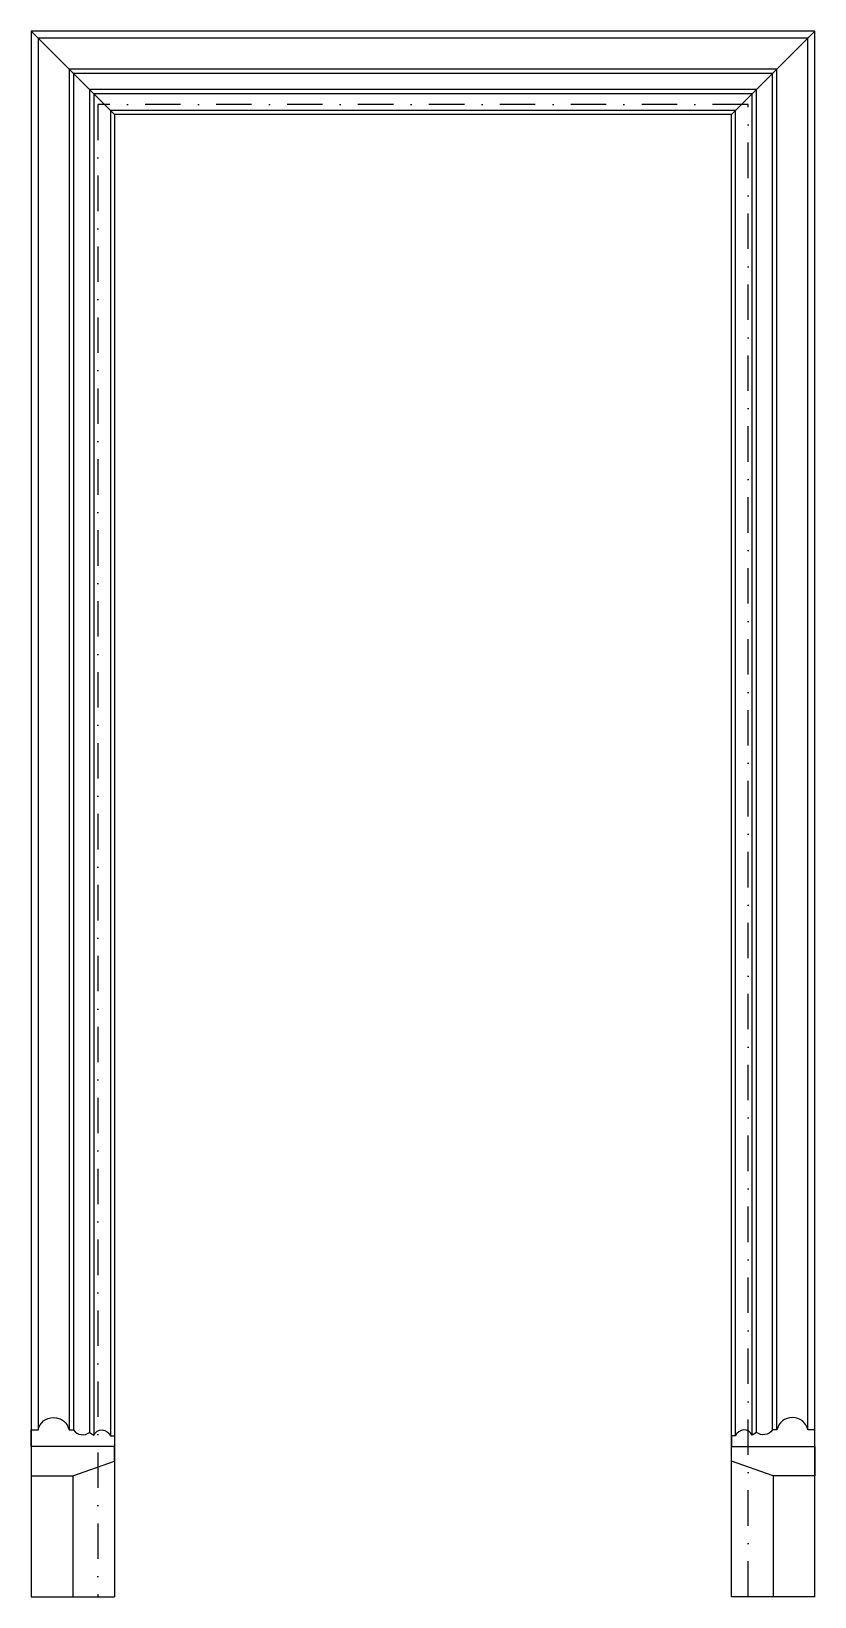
# Model space of a CAD drawing. Header units: millimetres. Extents: x -70 to 870, y 0 to 1878.
import ezdxf

# ---------------------------------------------------------------- set-up
doc = ezdxf.new("R2010")
doc.units = ezdxf.units.MM
doc.header["$MEASUREMENT"] = 0
doc.linetypes.add('DASHDOT', pattern=[1, 0.5, -0.25, 0, -0.25])

msp = doc.modelspace()

# ---------------------------------------------------------------- linework, layer by layer
at = {"color": 165}
for p, q in [((30, 1778), (-70, 1878)), ((770, 1778), (870, 1878)), ((-70, 0), (30, 0)), ((870, 0), (770, 0))]:
    msp.add_line(p, q, dxfattribs=at)
at = {"color": 250}
for p, q in [((-20, 145), (-20, 0)), ((820, 145), (820, 0))]:
    msp.add_line(p, q, dxfattribs=at)
at = {"color": 165}
for points in [[(870, 0), (870, 1878), (-70, 1878), (-70, 0)], [(770, 0), (770, 1778), (30, 1778), (30, 0)]]:
    msp.add_lwpolyline(points, dxfattribs=at)
at = {"color": 250}
for points in [[(861.9, 200), (861.9, 1869.9), (-61.9, 1869.9), (-61.9, 200)], [(824.6, 200), (824.6, 1832.6), (-24.6, 1832.6), (-24.6, 200)], [(819.3, 200), (819.3, 1827.3), (-19.3, 1827.3), (-19.3, 200)], [(800.1, 197), (800.1, 1808.1), (-0.1, 1808.1), (-0.1, 197)], [(795.1, 193.7), (795.1, 1803.1), (4.9, 1803.1), (4.9, 193.7)], [(775, 193), (775, 1783), (25, 1783), (25, 193)]]:
    msp.add_lwpolyline(points, dxfattribs=at)
at = {"color": 36, "linetype": 'DASHDOT', "ltscale": 85}
msp.add_lwpolyline([(790, 0), (790, 1790), (10, 1790), (10, 0)], dxfattribs=at)
at = {"color": 165}
for points in [[(-70, 200), (-61.9, 200, -0.805149), (-24.6, 200), (-19.3, 200, 0.419112), (-0.1, 197), (4.9, 193.7, -0.661257), (25, 193), (30, 193), (30, 180), (-70, 180)], [(870, 200), (861.9, 200, 0.805149), (824.6, 200), (819.3, 200, -0.419112), (800.1, 197), (795.1, 193.7, 0.661257), (775, 193), (770, 193), (770, 180), (870, 180)]]:
    msp.add_lwpolyline(points, format="xyb", close=True, dxfattribs=at)
for points in [[(30, 162.5), (30, 180), (-70, 180), (-70, 145), (-20, 145)], [(770, 162.5), (770, 180), (870, 180), (870, 145), (820, 145)]]:
    msp.add_lwpolyline(points, close=True, dxfattribs=at)

doc.saveas('drawing.dxf')
